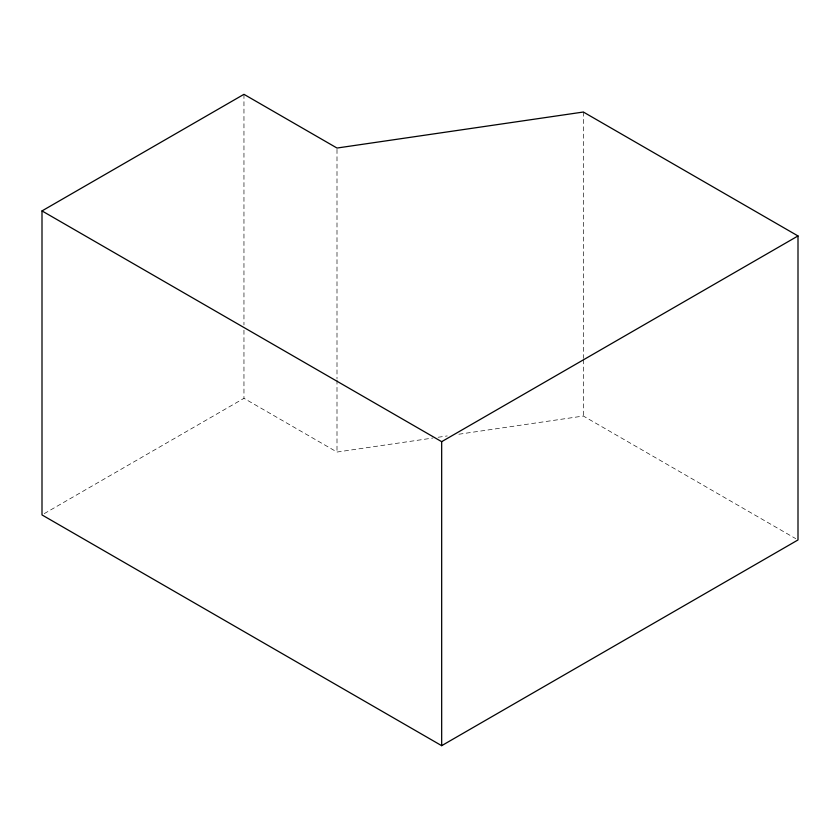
<?xml version="1.0" encoding="UTF-8"?>
<svg xmlns="http://www.w3.org/2000/svg" width="840" height="840" viewBox="0 0 840 840"><rect width="100%" height="100%" fill="white"/><g stroke="black" fill="none" stroke-linecap="round" stroke-linejoin="round"><path stroke-width="0.63" stroke-dasharray="4.2 3.15" d="M44.268 513.618L243.957 398.328L336.998 452.046L432.947 438.029M438.134 437.262L447.216 435.939M458.882 434.228L583.359 416.031L795.732 538.639M583.359 112.025L583.359 358.376M583.359 359.688L583.359 416.031M336.998 149.352L336.998 378.672M336.998 379.985L336.998 452.046M243.957 94.322L243.957 324.954M243.957 330.194L243.957 398.328"/><path stroke-width="1.26" d="M42 210.914L243.957 94.322L336.998 148.04L583.359 112.025L798 235.946L798 539.952L441.672 745.678L42 514.931L42 210.914L441.672 441.672L798 235.946M441.672 441.672L441.672 745.678"/></g></svg>
